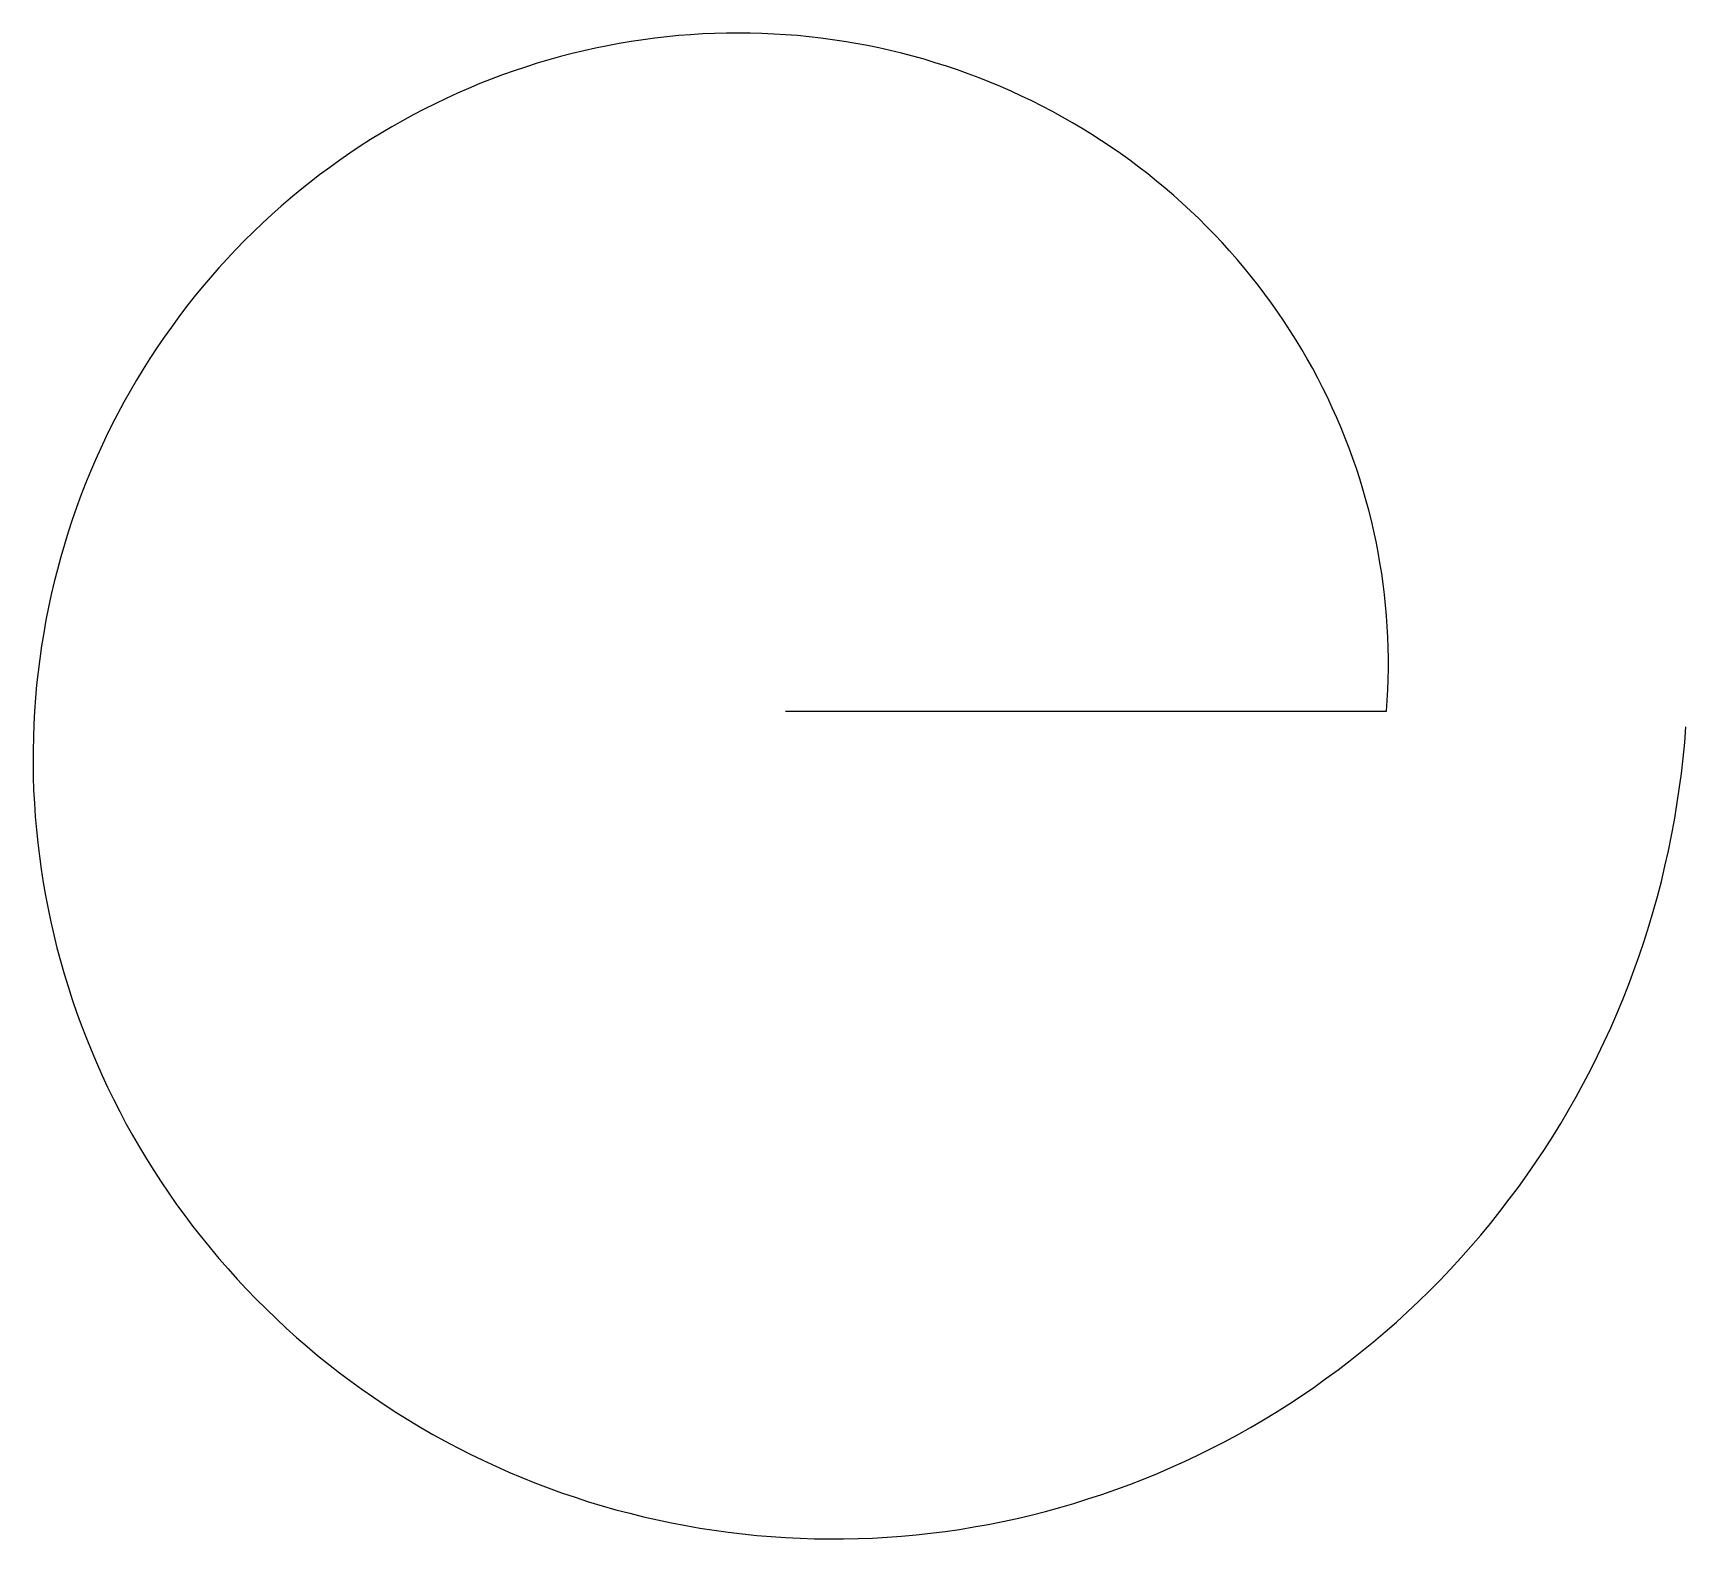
# Model space of a CAD drawing. Header units: metres. Extents: x -7.5 to 9, y -8.3 to 6.8.
import ezdxf

# ---------------------------------------------------------------- set-up
doc = ezdxf.new("R2010")
doc.units = ezdxf.units.M
doc.layers.add('Inner', color=2, linetype='CONTINUOUS')

msp = doc.modelspace()

# ---------------------------------------------------------------- linework, layer by layer
at = {"layer": 'Inner'}
for p, q in [((-1.897, 6.617), (-2.015, 6.591)), ((-1.779, 6.641), (-1.897, 6.617)), ((-1.661, 6.663), (-1.779, 6.641)), ((-1.543, 6.683), (-1.661, 6.663)), ((-1.424, 6.7), (-1.543, 6.683)), ((-1.305, 6.716), (-1.424, 6.7)), ((-1.187, 6.73), (-1.305, 6.716)), ((-1.068, 6.741), (-1.187, 6.73)), ((-0.949, 6.75), (-1.068, 6.741)), ((-0.83, 6.758), (-0.949, 6.75)), ((-0.711, 6.763), (-0.83, 6.758)), ((-0.592, 6.766), (-0.711, 6.763)), ((-0.473, 6.767), (-0.592, 6.766)), ((-0.355, 6.766), (-0.473, 6.767)), ((-0.236, 6.763), (-0.355, 6.766)), ((-0.118, 6.757), (-0.236, 6.763)), ((0, 6.75), (-0.118, 6.757)), ((0.118, 6.741), (0, 6.75)), ((0.235, 6.729), (0.118, 6.741)), ((0.352, 6.716), (0.235, 6.729)), ((0.469, 6.7), (0.352, 6.716)), ((0.585, 6.683), (0.469, 6.7)), ((0.7, 6.663), (0.585, 6.683)), ((0.816, 6.642), (0.7, 6.663)), ((0.93, 6.618), (0.816, 6.642)), ((1.044, 6.593), (0.93, 6.618)), ((-2.482, 6.465), (-2.597, 6.428)), ((-2.366, 6.5), (-2.482, 6.465)), ((-2.249, 6.532), (-2.366, 6.5)), ((-2.132, 6.562), (-2.249, 6.532)), ((-2.015, 6.591), (-2.132, 6.562)), ((1.158, 6.565), (1.044, 6.593)), ((1.27, 6.536), (1.158, 6.565)), ((1.383, 6.505), (1.27, 6.536)), ((1.494, 6.471), (1.383, 6.505)), ((1.605, 6.436), (1.494, 6.471)), ((-2.941, 6.306), (-3.054, 6.262)), ((-2.827, 6.349), (-2.941, 6.306)), ((-2.712, 6.39), (-2.827, 6.349)), ((-2.597, 6.428), (-2.712, 6.39)), ((1.715, 6.399), (1.605, 6.436)), ((1.824, 6.36), (1.715, 6.399)), ((1.932, 6.32), (1.824, 6.36)), ((2.04, 6.277), (1.932, 6.32)), ((2.146, 6.233), (2.04, 6.277)), ((-3.39, 6.115), (-3.5, 6.062)), ((-3.278, 6.166), (-3.39, 6.115)), ((-3.167, 6.215), (-3.278, 6.166)), ((-3.054, 6.262), (-3.167, 6.215)), ((2.252, 6.186), (2.146, 6.233)), ((2.356, 6.138), (2.252, 6.186)), ((2.46, 6.089), (2.356, 6.138)), ((-3.718, 5.95), (-3.826, 5.892)), ((-3.61, 6.007), (-3.718, 5.95)), ((-3.5, 6.062), (-3.61, 6.007)), ((2.563, 6.037), (2.46, 6.089)), ((2.664, 5.984), (2.563, 6.037)), ((2.765, 5.929), (2.664, 5.984)), ((-3.933, 5.831), (-4.039, 5.768)), ((-3.826, 5.892), (-3.933, 5.831)), ((2.864, 5.872), (2.765, 5.929)), ((2.962, 5.814), (2.864, 5.872)), ((3.059, 5.754), (2.962, 5.814)), ((-4.248, 5.637), (-4.351, 5.569)), ((-4.144, 5.704), (-4.248, 5.637)), ((-4.039, 5.768), (-4.144, 5.704)), ((3.155, 5.692), (3.059, 5.754)), ((3.25, 5.629), (3.155, 5.692)), ((3.343, 5.564), (3.25, 5.629)), ((-4.452, 5.498), (-4.553, 5.426)), ((-4.351, 5.569), (-4.452, 5.498)), ((3.436, 5.498), (3.343, 5.564)), ((3.527, 5.43), (3.436, 5.498)), ((-4.653, 5.352), (-4.751, 5.276)), ((-4.553, 5.426), (-4.653, 5.352)), ((3.616, 5.361), (3.527, 5.43)), ((3.704, 5.29), (3.616, 5.361)), ((3.791, 5.218), (3.704, 5.29)), ((-4.944, 5.119), (-5.038, 5.038)), ((-4.848, 5.199), (-4.944, 5.119)), ((-4.751, 5.276), (-4.848, 5.199)), ((3.877, 5.145), (3.791, 5.218)), ((3.961, 5.07), (3.877, 5.145)), ((-5.131, 4.955), (-5.223, 4.871)), ((-5.038, 5.038), (-5.131, 4.955)), ((4.043, 4.993), (3.961, 5.07)), ((4.125, 4.915), (4.043, 4.993)), ((-5.223, 4.871), (-5.313, 4.784)), ((4.204, 4.836), (4.125, 4.915)), ((4.282, 4.756), (4.204, 4.836)), ((-5.402, 4.696), (-5.49, 4.607)), ((-5.313, 4.784), (-5.402, 4.696)), ((4.359, 4.675), (4.282, 4.756)), ((4.434, 4.592), (4.359, 4.675)), ((-5.576, 4.515), (-5.661, 4.423)), ((-5.49, 4.607), (-5.576, 4.515)), ((4.508, 4.508), (4.434, 4.592)), ((4.58, 4.423), (4.508, 4.508)), ((-5.744, 4.328), (-5.825, 4.232)), ((-5.661, 4.423), (-5.744, 4.328)), ((4.65, 4.336), (4.58, 4.423)), ((4.719, 4.249), (4.65, 4.336)), ((-5.905, 4.135), (-5.983, 4.036)), ((-5.825, 4.232), (-5.905, 4.135)), ((4.786, 4.161), (4.719, 4.249)), ((4.852, 4.071), (4.786, 4.161)), ((-5.983, 4.036), (-6.059, 3.935)), ((4.915, 3.98), (4.852, 4.071)), ((4.978, 3.889), (4.915, 3.98)), ((-6.134, 3.833), (-6.207, 3.73)), ((-6.059, 3.935), (-6.134, 3.833)), ((5.038, 3.796), (4.978, 3.889)), ((5.097, 3.703), (5.038, 3.796)), ((-6.207, 3.73), (-6.279, 3.625)), ((5.154, 3.609), (5.097, 3.703)), ((-6.348, 3.519), (-6.416, 3.411)), ((-6.279, 3.625), (-6.348, 3.519)), ((5.209, 3.514), (5.154, 3.609)), ((5.263, 3.418), (5.209, 3.514)), ((-6.482, 3.303), (-6.546, 3.193)), ((-6.416, 3.411), (-6.482, 3.303)), ((5.314, 3.321), (5.263, 3.418)), ((5.364, 3.223), (5.314, 3.321)), ((-6.546, 3.193), (-6.608, 3.082)), ((5.413, 3.125), (5.364, 3.223)), ((-6.608, 3.082), (-6.669, 2.969)), ((5.459, 3.026), (5.413, 3.125)), ((5.504, 2.926), (5.459, 3.026)), ((-6.727, 2.856), (-6.784, 2.741)), ((-6.669, 2.969), (-6.727, 2.856)), ((5.547, 2.826), (5.504, 2.926)), ((5.588, 2.725), (5.547, 2.826)), ((-6.784, 2.741), (-6.838, 2.625)), ((5.627, 2.624), (5.588, 2.725)), ((-6.891, 2.508), (-6.942, 2.39)), ((-6.838, 2.625), (-6.891, 2.508)), ((5.664, 2.522), (5.627, 2.624)), ((5.699, 2.419), (5.664, 2.522)), ((-6.942, 2.39), (-6.99, 2.271)), ((5.733, 2.316), (5.699, 2.419)), ((5.765, 2.213), (5.733, 2.316)), ((-7.037, 2.151), (-7.081, 2.031)), ((-6.99, 2.271), (-7.037, 2.151)), ((5.795, 2.109), (5.765, 2.213)), ((-7.081, 2.031), (-7.124, 1.909)), ((5.823, 2.005), (5.795, 2.109)), ((5.849, 1.9), (5.823, 2.005)), ((-7.124, 1.909), (-7.164, 1.786)), ((5.873, 1.796), (5.849, 1.9)), ((-7.202, 1.663), (-7.238, 1.539)), ((-7.164, 1.786), (-7.202, 1.663)), ((5.896, 1.691), (5.873, 1.796)), ((5.916, 1.585), (5.896, 1.691)), ((-7.238, 1.539), (-7.272, 1.414)), ((5.935, 1.48), (5.916, 1.585)), ((-7.272, 1.414), (-7.304, 1.288)), ((5.952, 1.374), (5.935, 1.48)), ((5.967, 1.268), (5.952, 1.374)), ((-7.334, 1.162), (-7.361, 1.035)), ((-7.304, 1.288), (-7.334, 1.162)), ((5.98, 1.162), (5.967, 1.268)), ((5.991, 1.056), (5.98, 1.162)), ((-7.361, 1.035), (-7.386, 0.907)), ((6, 0.95), (5.991, 1.056)), ((-7.386, 0.907), (-7.409, 0.779)), ((6.008, 0.844), (6, 0.95)), ((6.013, 0.738), (6.008, 0.844)), ((-7.409, 0.779), (-7.43, 0.65)), ((6.017, 0.632), (6.013, 0.738)), ((-7.448, 0.521), (-7.465, 0.391)), ((-7.43, 0.65), (-7.448, 0.521)), ((6.019, 0.527), (6.017, 0.632)), ((6.019, 0.421), (6.019, 0.527)), ((-7.465, 0.391), (-7.479, 0.261)), ((6.017, 0.315), (6.019, 0.421)), ((-7.479, 0.261), (-7.491, 0.131)), ((6.007, 0.105), (6.013, 0.21)), ((6.013, 0.21), (6.017, 0.315)), ((-7.5, 0), (-7.507, -0.131)), ((-7.491, 0.131), (-7.5, 0)), ((0, 0), (6, 0)), ((6, 0), (6.007, 0.105)), ((-7.507, -0.131), (-7.512, -0.262)), ((8.978, -0.314), (8.99, -0.157)), ((-7.512, -0.262), (-7.515, -0.394)), ((8.963, -0.47), (8.978, -0.314)), ((-7.515, -0.394), (-7.515, -0.525)), ((8.945, -0.625), (8.963, -0.47)), ((-7.515, -0.525), (-7.513, -0.657)), ((-7.513, -0.657), (-7.509, -0.789)), ((8.924, -0.781), (8.945, -0.625)), ((-7.509, -0.789), (-7.502, -0.921)), ((8.901, -0.936), (8.924, -0.781)), ((-7.502, -0.921), (-7.493, -1.053)), ((8.875, -1.09), (8.901, -0.936)), ((-7.493, -1.053), (-7.482, -1.185)), ((8.846, -1.243), (8.875, -1.09)), ((-7.482, -1.185), (-7.468, -1.317)), ((-7.468, -1.317), (-7.452, -1.449)), ((8.815, -1.396), (8.846, -1.243)), ((-7.452, -1.449), (-7.434, -1.58)), ((8.781, -1.548), (8.815, -1.396)), ((-7.434, -1.58), (-7.413, -1.712)), ((8.745, -1.7), (8.781, -1.548)), ((-7.413, -1.712), (-7.39, -1.843)), ((8.706, -1.85), (8.745, -1.7)), ((-7.39, -1.843), (-7.365, -1.973)), ((-7.365, -1.973), (-7.338, -2.104)), ((8.664, -2), (8.706, -1.85)), ((-7.338, -2.104), (-7.308, -2.234)), ((8.619, -2.149), (8.664, -2)), ((-7.308, -2.234), (-7.276, -2.364)), ((8.523, -2.444), (8.573, -2.297)), ((8.573, -2.297), (8.619, -2.149)), ((-7.276, -2.364), (-7.241, -2.493)), ((8.471, -2.59), (8.523, -2.444)), ((-7.241, -2.493), (-7.204, -2.622)), ((-7.204, -2.622), (-7.165, -2.75)), ((8.417, -2.735), (8.471, -2.59)), ((-7.165, -2.75), (-7.124, -2.878)), ((8.36, -2.879), (8.417, -2.735)), ((-7.124, -2.878), (-7.08, -3.005)), ((8.301, -3.021), (8.36, -2.879)), ((-7.08, -3.005), (-7.034, -3.132)), ((-7.034, -3.132), (-6.986, -3.258)), ((8.239, -3.163), (8.301, -3.021)), ((-6.986, -3.258), (-6.936, -3.383)), ((8.175, -3.303), (8.239, -3.163)), ((-6.936, -3.383), (-6.883, -3.507)), ((8.039, -3.579), (8.108, -3.442)), ((8.108, -3.442), (8.175, -3.303)), ((-6.883, -3.507), (-6.828, -3.631)), ((-6.828, -3.631), (-6.771, -3.753)), ((7.968, -3.716), (8.039, -3.579)), ((-6.771, -3.753), (-6.712, -3.875)), ((7.894, -3.85), (7.968, -3.716)), ((-6.712, -3.875), (-6.65, -3.996)), ((7.819, -3.984), (7.894, -3.85)), ((-6.65, -3.996), (-6.587, -4.116)), ((-6.587, -4.116), (-6.521, -4.235)), ((7.66, -4.246), (7.741, -4.116)), ((7.741, -4.116), (7.819, -3.984)), ((-6.521, -4.235), (-6.453, -4.352)), ((7.578, -4.375), (7.66, -4.246)), ((-6.453, -4.352), (-6.383, -4.469)), ((7.493, -4.502), (7.578, -4.375)), ((-6.383, -4.469), (-6.31, -4.585)), ((-6.31, -4.585), (-6.236, -4.699)), ((7.406, -4.628), (7.493, -4.502)), ((-6.236, -4.699), (-6.16, -4.812)), ((7.226, -4.874), (7.317, -4.752)), ((7.317, -4.752), (7.406, -4.628)), ((-6.16, -4.812), (-6.081, -4.924)), ((-6.081, -4.924), (-6.001, -5.035)), ((7.133, -4.995), (7.226, -4.874)), ((-6.001, -5.035), (-5.918, -5.145)), ((6.941, -5.231), (7.038, -5.114)), ((7.038, -5.114), (7.133, -4.995)), ((-5.918, -5.145), (-5.834, -5.253)), ((-5.834, -5.253), (-5.747, -5.359)), ((6.843, -5.346), (6.941, -5.231)), ((-5.747, -5.359), (-5.659, -5.465)), ((6.742, -5.459), (6.843, -5.346)), ((-5.659, -5.465), (-5.568, -5.568)), ((-5.568, -5.568), (-5.476, -5.671)), ((6.535, -5.68), (6.639, -5.571)), ((6.639, -5.571), (6.742, -5.459)), ((-5.476, -5.671), (-5.382, -5.772)), ((-5.382, -5.772), (-5.286, -5.871)), ((6.428, -5.788), (6.535, -5.68)), ((-5.286, -5.871), (-5.188, -5.968)), ((6.21, -5.997), (6.32, -5.894)), ((6.32, -5.894), (6.428, -5.788)), ((-5.188, -5.968), (-5.089, -6.065)), ((-5.089, -6.065), (-4.987, -6.159)), ((5.986, -6.198), (6.099, -6.099)), ((6.099, -6.099), (6.21, -5.997)), ((-4.987, -6.159), (-4.884, -6.252)), ((-4.884, -6.252), (-4.779, -6.342)), ((5.871, -6.296), (5.986, -6.198)), ((-4.779, -6.342), (-4.673, -6.432)), ((-4.673, -6.432), (-4.565, -6.519)), ((5.637, -6.484), (5.755, -6.391)), ((5.755, -6.391), (5.871, -6.296)), ((-4.565, -6.519), (-4.455, -6.605)), ((5.396, -6.664), (5.517, -6.575)), ((5.517, -6.575), (5.637, -6.484)), ((-4.455, -6.605), (-4.343, -6.688)), ((-4.343, -6.688), (-4.231, -6.77)), ((5.151, -6.835), (5.274, -6.751)), ((5.274, -6.751), (5.396, -6.664)), ((-4.231, -6.77), (-4.116, -6.85)), ((-4.116, -6.85), (-4, -6.928)), ((-4, -6.928), (-3.883, -7.004)), ((4.899, -6.997), (5.026, -6.917)), ((5.026, -6.917), (5.151, -6.835)), ((-3.883, -7.004), (-3.764, -7.078)), ((-3.764, -7.078), (-3.643, -7.15)), ((4.643, -7.15), (4.772, -7.074)), ((4.772, -7.074), (4.899, -6.997)), ((-3.643, -7.15), (-3.522, -7.22)), ((-3.522, -7.22), (-3.399, -7.288)), ((4.382, -7.293), (4.513, -7.223)), ((4.513, -7.223), (4.643, -7.15)), ((-3.399, -7.288), (-3.274, -7.354)), ((-3.274, -7.354), (-3.149, -7.418)), ((-3.149, -7.418), (-3.022, -7.479)), ((3.983, -7.49), (4.117, -7.427)), ((4.117, -7.427), (4.25, -7.361)), ((4.25, -7.361), (4.382, -7.293)), ((-3.022, -7.479), (-2.894, -7.539)), ((-2.894, -7.539), (-2.765, -7.596)), ((3.712, -7.61), (3.848, -7.551)), ((3.848, -7.551), (3.983, -7.49)), ((-2.765, -7.596), (-2.634, -7.651)), ((-2.634, -7.651), (-2.503, -7.704)), ((-2.503, -7.704), (-2.371, -7.754)), ((-2.371, -7.754), (-2.237, -7.802)), ((3.298, -7.771), (3.437, -7.719)), ((3.437, -7.719), (3.575, -7.666)), ((3.575, -7.666), (3.712, -7.61)), ((-2.237, -7.802), (-2.103, -7.848)), ((-2.103, -7.848), (-1.968, -7.892)), ((-1.968, -7.892), (-1.831, -7.933)), ((2.737, -7.95), (2.879, -7.909)), ((2.879, -7.909), (3.019, -7.865)), ((3.019, -7.865), (3.159, -7.819)), ((3.159, -7.819), (3.298, -7.771)), ((-1.831, -7.933), (-1.694, -7.972)), ((-1.694, -7.972), (-1.557, -8.008)), ((-1.557, -8.008), (-1.418, -8.043)), ((-1.418, -8.043), (-1.279, -8.074)), ((-1.279, -8.074), (-1.139, -8.104)), ((2.168, -8.09), (2.311, -8.059)), ((2.311, -8.059), (2.453, -8.025)), ((2.453, -8.025), (2.596, -7.989)), ((2.596, -7.989), (2.737, -7.95)), ((-1.139, -8.104), (-0.998, -8.131)), ((-0.998, -8.131), (-0.857, -8.155)), ((-0.857, -8.155), (-0.715, -8.177)), ((-0.715, -8.177), (-0.573, -8.197)), ((-0.573, -8.197), (-0.43, -8.214)), ((-0.43, -8.214), (-0.287, -8.228)), ((-0.287, -8.228), (-0.144, -8.24)), ((-0.144, -8.24), (0, -8.25)), ((0, -8.25), (0.144, -8.257)), ((0.868, -8.255), (1.013, -8.246)), ((1.013, -8.246), (1.157, -8.236)), ((1.157, -8.236), (1.302, -8.223)), ((1.302, -8.223), (1.447, -8.207)), ((1.447, -8.207), (1.592, -8.188)), ((1.592, -8.188), (1.736, -8.168)), ((1.736, -8.168), (1.88, -8.144)), ((1.88, -8.144), (2.024, -8.118)), ((2.024, -8.118), (2.168, -8.09)), ((0.144, -8.257), (0.289, -8.262)), ((0.289, -8.262), (0.433, -8.264)), ((0.433, -8.264), (0.578, -8.263)), ((0.578, -8.263), (0.723, -8.26)), ((0.723, -8.26), (0.868, -8.255))]:
    msp.add_line(p, q, dxfattribs=at)

doc.saveas('drawing.dxf')
